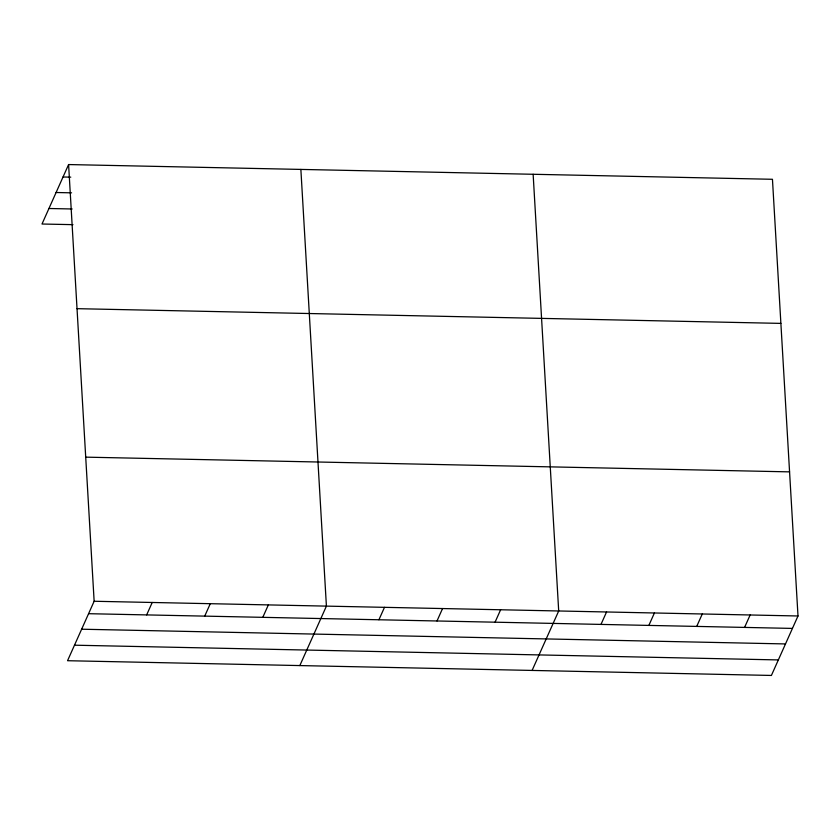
<?xml version="1.0" encoding="UTF-8"?>
<svg xmlns="http://www.w3.org/2000/svg" width="840" height="840" viewBox="0 0 840 840"><rect width="100%" height="100%" fill="white"/><g stroke="black" fill="none" stroke-linecap="round" stroke-linejoin="round"><path stroke-width="1.26" d="M68.597 164.556L94.143 601.262L67.546 660.712L771.404 675.444L798 615.982L772.453 179.287L68.597 164.556L42 224.018L72.965 224.658M146.653 614.901L152.219 602.48M204.719 616.119L210.284 603.687M262.794 617.337L268.349 604.905M299.828 665.574L326.413 606.123L300.867 169.417M378.924 619.763L384.489 607.331M437 620.981L442.554 608.549M495.065 622.188L500.619 609.767M532.098 670.436L558.695 610.985L533.138 174.279M600.989 624.414L606.553 611.982M648.858 625.412L654.413 612.98M696.717 626.409L702.272 613.988M744.576 627.417L750.141 614.985M63.032 176.988L70.781 177.146M56.091 192.507L71.579 192.833M48.941 208.499L72.167 208.982M77.028 308.669L780.885 323.389M85.712 457.149L789.569 471.87M94.143 601.262L798 615.982M88.589 613.694L792.446 628.415M81.648 629.212L785.495 643.933M74.498 645.194L778.344 659.925"/></g></svg>
